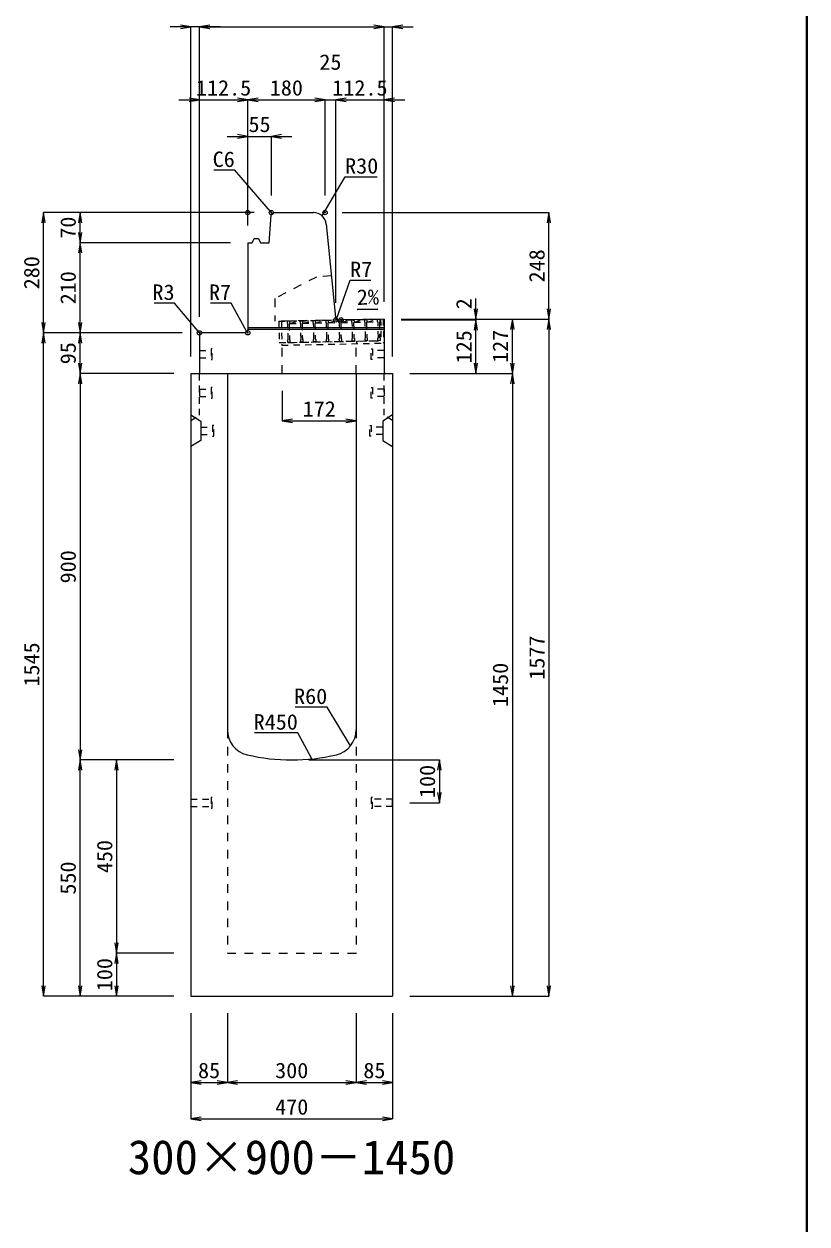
# Model space of a CAD drawing. Units: millimetres at full size; some dimension numbers follow another scale. Extents: x -18734 to 51600, y -18820 to 17820.
# Drawn here: x 22776 to 24600, y -12701 to -9906 of the extents above; entities that cross this region are included whole.
import ezdxf
from ezdxf.enums import TextEntityAlignment as Align

# ---------------------------------------------------------------- set-up
doc = ezdxf.new("R2010")
doc.units = ezdxf.units.MM
doc.header["$LTSCALE"] = 20
doc.header["$PDMODE"] = 32
doc.header["$PDSIZE"] = 10
doc.linetypes.add('USER1', pattern=[2, 1, -1])
doc.linetypes.add('USER2', pattern=[1.35, 0.75, -0.6])
for name, color, linetype, lineweight in [('インサート', 3, 'USER2', 9), ('グレーチング', 7, 'USER2', 5), ('受枠', 3, 'USER2', 9), ('図枠', 7, 'Continuous', 5), ('寸法線', 7, 'Continuous', 13), ('引出線', 4, 'Continuous', 13), ('本体', 2, 'Continuous', 13), ('目地', 132, 'Continuous', 5)]:
    doc.layers.add(name, color=color, linetype=linetype, lineweight=lineweight)
doc.layers.add('作業エリア', color=11, linetype='Continuous')
doc.layers.add('文字', color=7, linetype='Continuous')
doc.styles.add('ＭＳ 明朝', font='')
doc.styles.get('ＭＳ 明朝').set_extended_font_data('MS Mincho')

# ---------------------------------------------------------------- blocks, each defined once
blk = doc.blocks.new('open_arrow')
at = {"color": 0, "linetype": 'Continuous', "lineweight": -2}
blk.add_lwpolyline([(7.5, 1.25), (0, 0), (7.5, -1.25)], dxfattribs=at)

msp = doc.modelspace()

# ---------------------------------------------------------------- linework, layer by layer
at = {"layer": 'インサート'}
for p, q in [((23185, -10666.5), (23212, -10666.5)), ((23185, -10666.5), (23185, -10683.5)), ((23215, -10662.5), (23212, -10662.5)), ((23212, -10662.5), (23212, -10687.5)), ((23215, -10687.5), (23215, -10662.5)), ((23585, -10662.5), (23588, -10662.5)), ((23585, -10687.5), (23585, -10662.5)), ((23588, -10662.5), (23588, -10687.5)), ((23615, -10666.5), (23588, -10666.5)), ((23615, -10666.5), (23615, -10683.5)), ((23185, -10683.5), (23212, -10683.5)), ((23212, -10687.5), (23215, -10687.5)), ((23588, -10687.5), (23585, -10687.5)), ((23615, -10683.5), (23588, -10683.5)), ((23185, -10756.5), (23212, -10756.5)), ((23185, -10756.5), (23185, -10773.5)), ((23215, -10752.5), (23212, -10752.5)), ((23212, -10752.5), (23212, -10777.5)), ((23215, -10777.5), (23215, -10752.5)), ((23585, -10752.5), (23588, -10752.5)), ((23585, -10777.5), (23585, -10752.5)), ((23588, -10752.5), (23588, -10777.5)), ((23615, -10756.5), (23588, -10756.5)), ((23615, -10756.5), (23615, -10773.5)), ((23185, -10773.5), (23212, -10773.5)), ((23212, -10777.5), (23215, -10777.5)), ((23588, -10777.5), (23585, -10777.5)), ((23615, -10773.5), (23588, -10773.5)), ((23188.2, -10844.5), (23215.2, -10844.5)), ((23188.2, -10844.5), (23188.2, -10861.5)), ((23218.2, -10840.5), (23215.2, -10840.5)), ((23215.2, -10840.5), (23215.2, -10865.5)), ((23218.2, -10865.5), (23218.2, -10840.5)), ((23581.8, -10840.5), (23584.8, -10840.5)), ((23581.8, -10865.5), (23581.8, -10840.5)), ((23584.8, -10840.5), (23584.8, -10865.5)), ((23611.8, -10844.5), (23584.8, -10844.5)), ((23611.8, -10844.5), (23611.8, -10861.5)), ((23188.2, -10861.5), (23215.2, -10861.5)), ((23215.2, -10865.5), (23218.2, -10865.5)), ((23584.8, -10865.5), (23581.8, -10865.5)), ((23611.8, -10861.5), (23584.8, -10861.5)), ((23165, -11711.5), (23212, -11711.5)), ((23165, -11711.5), (23165, -11728.5)), ((23215, -11707.5), (23212, -11707.5)), ((23212, -11707.5), (23212, -11732.5)), ((23215, -11732.5), (23215, -11707.5)), ((23588, -11707.5), (23585, -11707.5)), ((23585, -11707.5), (23585, -11732.5)), ((23588, -11732.5), (23588, -11707.5)), ((23635, -11711.5), (23588, -11711.5)), ((23635, -11728.5), (23635, -11711.5)), ((23165, -11728.5), (23212, -11728.5)), ((23212, -11732.5), (23215, -11732.5)), ((23585, -11732.5), (23588, -11732.5)), ((23635, -11728.5), (23588, -11728.5))]:
    msp.add_line(p, q, dxfattribs=at)
at = {"layer": 'グレーチング'}
for p, q in [((23389.92, -10597.5), (23604.88, -10593.2)), ((23545.01, -10600.4), (23569.89, -10593.9)), ((23575.01, -10599.8), (23599.88, -10593.3)), ((23395.04, -10603.4), (23419.92, -10596.9)), ((23395.04, -10603.4), (23420.04, -10602.9)), ((23425.04, -10602.8), (23449.91, -10596.3)), ((23425.04, -10602.8), (23450.03, -10602.3)), ((23455.03, -10602.2), (23479.91, -10595.7)), ((23455.03, -10602.2), (23480.03, -10601.7)), ((23485.03, -10601.6), (23509.9, -10595.1)), ((23485.03, -10601.6), (23510.02, -10601.1)), ((23515.02, -10601), (23539.89, -10594.5)), ((23515.02, -10601), (23540.01, -10600.5)), ((23545.01, -10600.4), (23570.01, -10599.9)), ((23575.01, -10599.8), (23600, -10599.3)), ((23390.92, -10647.49), (23605.88, -10643.19))]:
    msp.add_line(p, q, dxfattribs=at)
for points in [[(23569.89, -10593.9), (23574.89, -10593.8), (23575.01, -10599.8), (23574.03, -10600.82), (23574.75, -10636.81), (23575.77, -10637.79), (23575.89, -10643.79), (23570.89, -10643.89), (23570.77, -10637.89), (23571.75, -10636.87), (23571.03, -10600.88), (23570.01, -10599.9)], [(23599.88, -10593.3), (23604.88, -10593.2), (23605, -10599.2), (23604.02, -10600.22), (23604.74, -10636.21), (23605.76, -10637.19), (23605.88, -10643.19), (23600.88, -10643.29), (23600.76, -10637.29), (23601.74, -10636.27), (23601.02, -10600.28), (23600, -10599.3)], [(23389.92, -10597.5), (23394.92, -10597.4), (23395.04, -10603.4), (23394.06, -10604.42), (23394.78, -10640.41), (23395.8, -10641.39), (23395.92, -10647.39), (23390.92, -10647.49), (23390.8, -10641.49), (23391.78, -10640.47), (23391.06, -10604.48), (23390.04, -10603.5)], [(23419.92, -10596.9), (23424.92, -10596.8), (23425.04, -10602.8), (23424.06, -10603.82), (23424.78, -10639.81), (23425.8, -10640.79), (23425.92, -10646.79), (23420.92, -10646.89), (23420.8, -10640.89), (23421.78, -10639.87), (23421.06, -10603.88), (23420.04, -10602.9)], [(23449.91, -10596.3), (23454.91, -10596.2), (23455.03, -10602.2), (23454.05, -10603.22), (23454.77, -10639.21), (23455.79, -10640.19), (23455.91, -10646.19), (23450.91, -10646.29), (23450.79, -10640.29), (23451.77, -10639.27), (23451.05, -10603.28), (23450.03, -10602.3)], [(23479.91, -10595.7), (23484.91, -10595.6), (23485.03, -10601.6), (23484.05, -10602.62), (23484.77, -10638.61), (23485.79, -10639.59), (23485.91, -10645.59), (23480.91, -10645.69), (23480.79, -10639.69), (23481.77, -10638.67), (23481.05, -10602.68), (23480.03, -10601.7)], [(23509.9, -10595.1), (23514.9, -10595), (23515.02, -10601), (23514.04, -10602.02), (23514.76, -10638.01), (23515.78, -10638.99), (23515.9, -10644.99), (23510.9, -10645.09), (23510.78, -10639.09), (23511.76, -10638.07), (23511.04, -10602.08), (23510.02, -10601.1)], [(23539.89, -10594.5), (23544.89, -10594.4), (23545.01, -10600.4), (23544.03, -10601.42), (23544.75, -10637.41), (23545.77, -10638.39), (23545.89, -10644.39), (23540.89, -10644.49), (23540.77, -10638.49), (23541.75, -10637.47), (23541.03, -10601.48), (23540.01, -10600.5)]]:
    msp.add_lwpolyline(points, close=True, dxfattribs=at)
at = {"layer": '作業エリア'}
for p in [(23297.5, -10345), (23352.5, -10345), (23477.5, -10345), (23502.5, -10595), (23515, -10595), (23185, -10625), (23297.5, -10625)]:
    msp.add_point(p, dxfattribs=at)
at = {"layer": '受枠'}
for p, q in [((23369.93, -10597.9), (23612.88, -10593.04)), ((23606.88, -10593.16), (23607.88, -10643.15)), ((23612.88, -10593.04), (23614, -10649.03)), ((23369.93, -10597.9), (23370.93, -10647.89)), ((23375.93, -10597.78), (23377.05, -10653.77)), ((23370.93, -10647.89), (23607.88, -10643.15)), ((23377.05, -10653.77), (23614, -10649.03)), ((23550.89, -10644.29), (23551.01, -10650.29))]:
    msp.add_line(p, q, dxfattribs=at)
at = {"layer": '図枠', "lineweight": 40}
msp.add_line((24600, -18220), (24600, -1600), dxfattribs=at)
at = {"layer": '寸法線'}
for p, q in [((23233, -9912.31), (23117, -9912.31)), ((23165, -10680), (23165, -9912.31)), ((23185, -9912.31), (23615, -9912.31)), ((23185, -10588), (23185, -9912.31)), ((23185, -10588), (23185, -9912.31)), ((23567, -9912.31), (23683, -9912.31)), ((23615, -10553), (23615, -9912.31)), ((23615, -10553), (23615, -9912.31)), ((23635, -10680), (23635, -9912.31)), ((23137, -10082.31), (23297.5, -10082.31)), ((23185, -10588), (23185, -10082.31)), ((23297.5, -10082.31), (23477.5, -10082.31)), ((23297.5, -10375), (23297.5, -10082.31)), ((23297.5, -10375), (23297.5, -10082.31)), ((23429.5, -10082.31), (23550.5, -10082.31)), ((23477.5, -10305), (23477.5, -10082.31)), ((23477.5, -10305), (23477.5, -10082.31)), ((23502.5, -10555), (23502.5, -10082.31)), ((23502.5, -10082.31), (23663, -10082.31)), ((23502.5, -10555), (23502.5, -10082.31)), ((23615, -10553), (23615, -10082.31)), ((23249.5, -10167.31), (23400.5, -10167.31)), ((23297.5, -10375), (23297.5, -10167.31)), ((23352.5, -10305), (23352.5, -10167.31)), ((22822.06, -10625), (22822.06, -10345)), ((23312.5, -10345), (22822.06, -10345)), ((22907.06, -10415), (22907.06, -10345)), ((23312.5, -10345), (22907.06, -10345)), ((23517.5, -10345), (23998.78, -10345)), ((23998.78, -10593), (23998.78, -10345)), ((22907.06, -10625), (22907.06, -10415)), ((23257.5, -10415), (22907.06, -10415)), ((23257.5, -10415), (22907.06, -10415)), ((23828.78, -10643), (23828.78, -10545)), ((23655, -10593), (23998.78, -10593)), ((23655, -10593), (23913.78, -10593)), ((23655, -10593), (23828.78, -10593)), ((23655, -10593), (23998.78, -10593)), ((23913.78, -10720), (23913.78, -10593)), ((23998.78, -10593), (23998.78, -12170)), ((23655, -10595), (23828.78, -10595)), ((23655, -10595), (23828.78, -10595)), ((23828.78, -10720), (23828.78, -10595)), ((22822.06, -12170), (22822.06, -10625)), ((23145, -10625), (22822.06, -10625)), ((23145, -10625), (22822.06, -10625)), ((22907.06, -10720), (22907.06, -10625)), ((23145, -10625), (22907.06, -10625)), ((23145, -10625), (22907.06, -10625)), ((22907.06, -10720), (22907.06, -11620)), ((23125, -10720), (22907.06, -10720)), ((23125, -10720), (22907.06, -10720)), ((23675, -10720), (23913.78, -10720)), ((23675, -10720), (23913.78, -10720)), ((23675, -10720), (23828.78, -10720)), ((23913.78, -10720), (23913.78, -12170)), ((23378, -10760), (23378, -10830.23)), ((23378, -10830.23), (23550, -10830.23)), ((23125, -11620), (22907.06, -11620)), ((22907.06, -12170), (22907.06, -11620)), ((23125, -11620), (22907.06, -11620)), ((22992.06, -11620), (22992.06, -12070)), ((23125, -11620), (22992.06, -11620)), ((23440, -11620), (23743.78, -11620)), ((23743.78, -11620), (23743.78, -11720)), ((23675, -11720), (23743.78, -11720)), ((23125, -12070), (22992.06, -12070)), ((22992.06, -12070), (22992.06, -12170)), ((23125, -12070), (22992.06, -12070)), ((23125, -12170), (22822.06, -12170)), ((23125, -12170), (22907.06, -12170)), ((23125, -12170), (22992.06, -12170)), ((23675, -12170), (23913.78, -12170)), ((23675, -12170), (23998.78, -12170)), ((23165, -12210), (23165, -12371.16)), ((23165, -12210), (23165, -12456.16)), ((23250, -12210), (23250, -12371.16)), ((23250, -12210), (23250, -12371.16)), ((23550, -12210), (23550, -12371.16)), ((23550, -12210), (23550, -12371.16)), ((23635, -12210), (23635, -12371.16)), ((23635, -12210), (23635, -12456.16)), ((23165, -12371.16), (23250, -12371.16)), ((23250, -12371.16), (23550, -12371.16)), ((23550, -12371.16), (23635, -12371.16)), ((23165, -12456.16), (23635, -12456.16))]:
    msp.add_line(p, q, dxfattribs=at)
at = {"layer": '引出線'}
for points in [[(23355.29, -10347.99), (23267.27, -10245.82), (23218.92, -10245.82)], [(23470.48, -10352.76), (23524.33, -10261.36), (23599, -10261.36)], [(23504.14, -10593.19), (23536.08, -10502.42), (23584.01, -10502.42)], [(23185.88, -10625.88), (23127.15, -10555.51), (23079.43, -10555.51)], [(23295.45, -10622.95), (23258.75, -10555.51), (23210.82, -10555.51)], [(23552.12, -10570.88), (23600.83, -10569.9), (23552.08, -10570.88)], [(23537.07, -11586.68), (23482.66, -11496.79), (23407.98, -11496.79)], [(23446.44, -11617.6), (23414.22, -11556.45), (23313.21, -11556.45)]]:
    msp.add_lwpolyline(points, dxfattribs=at)
at = {"layer": '本体'}
for p, q in [((23347.5, -10415), (23352.07, -10350.98)), ((23352.07, -10350.98), (23358.5, -10345)), ((23358.5, -10345), (23450.35, -10345)), ((23480.2, -10372.01), (23501.87, -10588.7)), ((23297.5, -10415), (23297.5, -10618)), ((23297.5, -10415), (23307.5, -10415)), ((23307.5, -10415), (23312.5, -10405)), ((23312.5, -10405), (23322.5, -10405)), ((23322.5, -10405), (23327.5, -10415)), ((23327.5, -10415), (23347.5, -10415)), ((23615, -10593), (23515, -10595)), ((23615, -10593), (23615, -10720)), ((23515, -10595), (23508.83, -10595)), ((23185, -10628), (23185, -10720)), ((23290.5, -10625), (23188, -10625)), ((23165, -10720), (23165, -12170)), ((23165, -10720), (23250, -10720)), ((23185, -10720), (23615, -10720)), ((23250, -10720), (23250, -11549.47)), ((23550, -10720), (23635, -10720)), ((23550, -10720), (23550, -11549.47)), ((23635, -10720), (23635, -12170)), ((23165, -12170), (23635, -12170))]:
    msp.add_line(p, q, dxfattribs=at)
at = {"layer": '本体', "linetype": 'USER1'}
for p, q in [((23457.5, -10495), (23360.5, -10545)), ((23492.2, -10492), (23457.5, -10495)), ((23360.5, -10545), (23360.5, -10598.09)), ((23515, -10595), (23360.5, -10598.09)), ((23378, -10720), (23378, -10647.75)), ((23550, -10720), (23550, -10644.31))]:
    msp.add_line(p, q, dxfattribs=at)
at = {"layer": '本体', "linetype": 'USER2', "lineweight": 9}
for p, q in [((23185, -10817), (23185, -10720)), ((23615, -10817), (23615, -10720)), ((23165, -10829.5), (23185, -10817)), ((23635, -10829.5), (23615, -10817))]:
    msp.add_line(p, q, dxfattribs=at)
at = {"layer": '本体', "lineweight": 9}
for p, q in [((23165, -10816), (23188.2, -10830.5)), ((23634.58, -10816.26), (23611.8, -10830.5)), ((23188.2, -10830.5), (23188.2, -10875.5)), ((23611.8, -10830.5), (23611.8, -10875.5)), ((23188.2, -10875.5), (23165, -10890)), ((23611.8, -10875.5), (23635, -10890))]:
    msp.add_line(p, q, dxfattribs=at)
at = {"layer": '本体', "linetype": 'USER1', "lineweight": 15}
for p, q in [((23250, -11549.47), (23250, -12070)), ((23550, -11549.47), (23550, -12070)), ((23250, -12070), (23550, -12070))]:
    msp.add_line(p, q, dxfattribs=at)
at = {"layer": '本体'}
for centre, radius, start, end in [((23450.35, -10375), 30, 5.71059, 90), ((23508.83, -10588), 7, 185.71059, 270), ((23290.5, -10618), 7, 270, 0), ((23188, -10628), 3, 90, 180), ((23310, -11549.47), 60, 180, 256.65764), ((23490, -11549.47), 60, 283.34236, 0), ((23400, -11170), 450, 256.65764, 283.34236)]:
    msp.add_arc(centre, radius, start, end, dxfattribs=at)
at = {"layer": '目地'}
for p, q in [((23615, -10613), (23297.5, -10613)), ((23615, -10617), (23297.5, -10617))]:
    msp.add_line(p, q, dxfattribs=at)

# ---------------------------------------------------------------- block references
at = {"layer": '寸法線', "xscale": 3.2, "yscale": 3.2}
for p, rotation in [((23165, -9912.31), 180), ((23615, -9912.31), 180), ((23615, -9912.31), 180), ((23185, -10082.31), 180), ((23297.5, -10082.31), 180), ((23477.5, -10082.31), 180), ((23477.5, -10082.31), 180), ((23297.5, -10167.31), 180), ((22822.06, -10345), 270), ((22907.06, -10345), 270), ((23998.78, -10345), 270), ((22907.06, -10415), 90), ((22907.06, -10415), 270), ((23828.78, -10593), 90), ((23913.78, -10593), 270), ((23998.78, -10593), 90), ((23998.78, -10593), 270), ((22822.06, -10625), 90), ((22907.06, -10625), 90), ((23828.78, -10595), 270), ((23828.78, -10595), 270), ((22822.06, -10625), 270), ((22907.06, -10625), 270), ((22907.06, -10720), 90), ((23828.78, -10720), 90), ((23913.78, -10720), 90), ((22907.06, -10720), 270), ((23913.78, -10720), 270), ((23550, -10830.23), 180), ((22907.06, -11620), 90), ((22907.06, -11620), 270), ((22992.06, -11620), 270), ((23743.78, -11620), 270), ((23743.78, -11720), 90), ((22992.06, -12070), 90), ((22992.06, -12070), 270), ((22822.06, -12170), 90), ((22907.06, -12170), 90), ((22992.06, -12170), 90), ((23913.78, -12170), 90), ((23998.78, -12170), 90), ((23250, -12371.16), 180), ((23550, -12371.16), 180), ((23635, -12371.16), 180), ((23635, -12456.16), 180)]:
    msp.add_blockref('open_arrow', p, dxfattribs=dict(at, rotation=rotation))
for p in [(23185, -9912.31), (23185, -9912.31), (23635, -9912.31), (23297.5, -10082.31), (23502.5, -10082.31), (23502.5, -10082.31), (23615, -10082.31), (23352.5, -10167.31), (23378, -10830.23), (23165, -12371.16), (23250, -12371.16), (23550, -12371.16), (23165, -12456.16)]:
    msp.add_blockref('open_arrow', p, dxfattribs=at)
at = {"layer": '引出線', "xscale": 0.0533, "yscale": 0.0533}
for p, rotation in [((23355.29, -10347.99), 130.7), ((23470.48, -10352.76), 59.5), ((23504.14, -10593.19), 70.6), ((23552.12, -10570.88), 1.1), ((23185.88, -10625.88), 129.8), ((23295.45, -10622.95), 118.6), ((23537.07, -11586.68), 121.2), ((23446.44, -11617.6), 117.8)]:
    msp.add_blockref('open_arrow', p, dxfattribs=dict(at, rotation=rotation))

# ---------------------------------------------------------------- texts
at = {"layer": '寸法線', "style": 'ＭＳ 明朝', "width": 1.05}
for s, p in [('25', (23490, -9994.31)), ('112.5', (23241.25, -10054.31)), ('180', (23387.5, -10054.31)), ('112.5', (23558.75, -10054.31)), ('55', (23325, -10139.31)), ('172', (23464, -10802.23)), ('85', (23207.5, -12343.16)), ('300', (23400, -12343.16)), ('85', (23592.5, -12343.16)), ('470', (23400, -12428.16))]:
    msp.add_text(s, height=36.03, dxfattribs=at).set_placement(p, align=Align.MIDDLE_CENTER)
for s, p in [('70', (22879.06, -10380)), ('280', (22794.06, -10485)), ('248', (23970.78, -10469)), ('210', (22879.06, -10520)), ('2', (23800.78, -10557.41)), ('127', (23885.78, -10656.5)), ('95', (22879.06, -10672.5)), ('125', (23800.78, -10657.5)), ('900', (22879.06, -11170)), ('1577', (23970.78, -11381.5)), ('1545', (22794.06, -11397.5)), ('1450', (23885.78, -11445)), ('100', (23715.78, -11670)), ('450', (22964.06, -11845)), ('550', (22879.06, -11895)), ('100', (22964.06, -12120))]:
    msp.add_text(s, height=36.03, rotation=90, dxfattribs=at).set_placement(p, align=Align.MIDDLE_CENTER)
at = {"layer": '引出線', "style": 'ＭＳ 明朝', "width": 1.05}
for s, p in [('C6', (23267.27, -10202.62)), ('R3', (23127.15, -10512.31)), ('R7', (23258.75, -10512.31)), ('R60', (23482.66, -11453.59)), ('R450', (23414.22, -11513.25))]:
    msp.add_text(s, height=36.03, dxfattribs=at).set_placement(p, align=Align.TOP_RIGHT)
for s, p in [('R30', (23524.33, -10218.16)), ('R7', (23536.08, -10459.22))]:
    msp.add_text(s, height=36.03, dxfattribs=at).set_placement(p, align=Align.TOP_LEFT)
msp.add_text('2%', height=36.03, rotation=1.146, dxfattribs=at).set_placement((23551.15, -10523.98), align=Align.TOP_LEFT)
at = {"layer": '文字', "style": 'ＭＳ 明朝'}
msp.add_text('300×900－1450', height=80.06, dxfattribs=at).set_placement((23399.52, -12544.97), align=Align.MIDDLE_CENTER)

doc.saveas('drawing.dxf')
